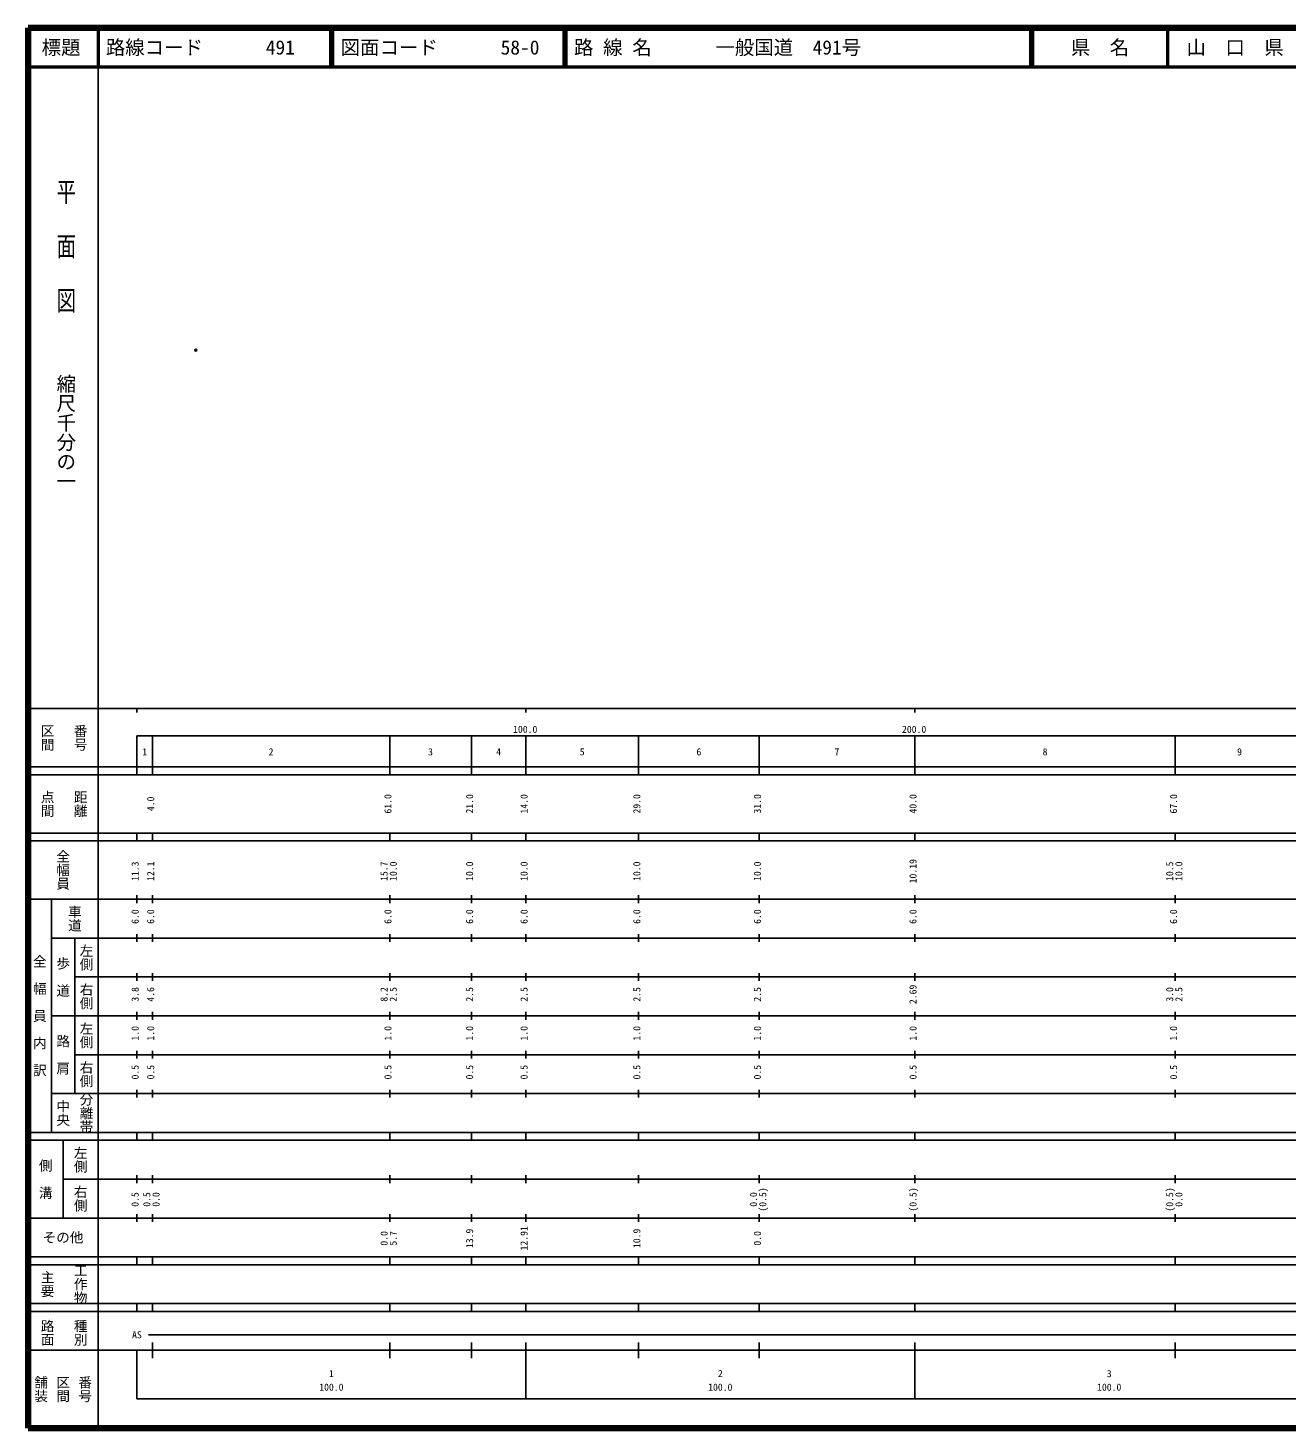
# Model space of a CAD drawing. Units: millimetres on the paper. Extents: x 40 to 680, y 20 to 380.
# Drawn here: x 40 to 363.7, y 20 to 380 of the extents above; entities that cross this region are included whole.
import ezdxf
from ezdxf.enums import TextEntityAlignment as Align

# ---------------------------------------------------------------- set-up
doc = ezdxf.new("R2010")
doc.units = ezdxf.units.MM
doc.header["$PDMODE"] = 32
doc.header["$PDSIZE"] = 0.5
doc.layers.add('M-OTRS', color=6, linetype='Continuous')
doc.layers.add('M-TTL-TXT', color=7, linetype='Continuous')
for name, color, linetype, lineweight in [('M-TTL', 2, 'Continuous', 140), ('M-TTL-BAND', 7, 'Continuous', 25), ('M-TTL-LINE', 7, 'Continuous', 50)]:
    doc.layers.add(name, color=color, linetype=linetype, lineweight=lineweight)
doc.styles.add('@ＭＳ ゴシック', font='')
doc.styles.add('ＭＳ ゴシック', font='')
doc.styles.get('@ＭＳ ゴシック').set_extended_font_data('@MS Gothic')
doc.styles.get('ＭＳ ゴシック').set_extended_font_data('MS Gothic')

msp = doc.modelspace()

# ---------------------------------------------------------------- linework, layer by layer
at = {"layer": 'M-OTRS'}
msp.add_point((83.141, 297.17), dxfattribs=at)
at = {"layer": 'M-TTL'}
for p, q in [((40, 380), (40, 20)), ((680, 380), (40, 380)), ((40, 20), (680, 20))]:
    msp.add_line(p, q, dxfattribs=at)
at = {"layer": 'M-TTL-BAND'}
for p, q in [((58, 370), (58, 20)), ((40, 205), (579, 205)), ((68, 205), (68, 204)), ((168, 205), (168, 204)), ((268, 205), (268, 204)), ((68, 198), (579, 198)), ((68, 198), (68, 188)), ((72, 188), (72, 198)), ((133, 188), (133, 198)), ((154, 188), (154, 198)), ((168, 188), (168, 198)), ((197, 188), (197, 198)), ((228, 188), (228, 198)), ((268, 188), (268, 198)), ((335, 188), (335, 198)), ((40, 190), (579, 190)), ((40, 188), (579, 188)), ((40, 173), (579, 173)), ((68, 171), (68, 173)), ((72, 171), (72, 173)), ((133, 171), (133, 173)), ((154, 171), (154, 173)), ((168, 171), (168, 173)), ((197, 171), (197, 173)), ((228, 171), (228, 173)), ((268, 171), (268, 173)), ((335, 171), (335, 173)), ((40, 171), (579, 171)), ((40, 156), (579, 156)), ((46, 96), (46, 156)), ((68, 155), (68, 157)), ((72, 155), (72, 157)), ((133, 155), (133, 157)), ((154, 155), (154, 157)), ((168, 155), (168, 157)), ((197, 155), (197, 157)), ((228, 155), (228, 157)), ((268, 155), (268, 157)), ((335, 155), (335, 157)), ((46, 146), (579, 146)), ((52, 146), (52, 106)), ((68, 145), (68, 147)), ((72, 145), (72, 147)), ((133, 145), (133, 147)), ((154, 145), (154, 147)), ((168, 145), (168, 147)), ((197, 145), (197, 147)), ((228, 145), (228, 147)), ((268, 145), (268, 147)), ((335, 145), (335, 147)), ((68, 135), (68, 137)), ((72, 135), (72, 137)), ((133, 135), (133, 137)), ((154, 135), (154, 137)), ((168, 135), (168, 137)), ((197, 135), (197, 137)), ((228, 135), (228, 137)), ((268, 135), (268, 137)), ((335, 135), (335, 137)), ((52, 136), (579, 136)), ((46, 126), (579, 126)), ((68, 125), (68, 127)), ((72, 125), (72, 127)), ((133, 125), (133, 127)), ((154, 125), (154, 127)), ((168, 125), (168, 127)), ((197, 125), (197, 127)), ((228, 125), (228, 127)), ((268, 125), (268, 127)), ((335, 125), (335, 127)), ((52, 116), (579, 116)), ((68, 115), (68, 117)), ((72, 115), (72, 117)), ((133, 115), (133, 117)), ((154, 115), (154, 117)), ((168, 115), (168, 117)), ((197, 115), (197, 117)), ((228, 115), (228, 117)), ((268, 115), (268, 117)), ((335, 115), (335, 117)), ((46, 106), (579, 106)), ((68, 105), (68, 107)), ((72, 105), (72, 107)), ((133, 105), (133, 107)), ((154, 105), (154, 107)), ((168, 105), (168, 107)), ((197, 105), (197, 107)), ((228, 105), (228, 107)), ((268, 105), (268, 107)), ((335, 105), (335, 107)), ((40, 96), (579, 96)), ((40, 94), (579, 94)), ((49, 94), (49, 74)), ((68, 94), (68, 96)), ((72, 94), (72, 96)), ((133, 94), (133, 96)), ((154, 94), (154, 96)), ((168, 94), (168, 96)), ((197, 94), (197, 96)), ((228, 94), (228, 96)), ((268, 94), (268, 96)), ((335, 94), (335, 96)), ((49, 84), (579, 84)), ((68, 83), (68, 85)), ((72, 83), (72, 85)), ((133, 83), (133, 85)), ((154, 83), (154, 85)), ((168, 83), (168, 85)), ((197, 83), (197, 85)), ((228, 83), (228, 85)), ((268, 83), (268, 85)), ((335, 83), (335, 85)), ((40, 74), (579, 74)), ((68, 73), (68, 75)), ((72, 73), (72, 75)), ((133, 73), (133, 75)), ((154, 73), (154, 75)), ((168, 73), (168, 75)), ((197, 73), (197, 75)), ((228, 73), (228, 75)), ((268, 73), (268, 75)), ((335, 73), (335, 75)), ((40, 64), (579, 64)), ((40, 62), (579, 62)), ((68, 62), (68, 64)), ((72, 62), (72, 64)), ((133, 62), (133, 64)), ((154, 62), (154, 64)), ((168, 62), (168, 64)), ((197, 62), (197, 64)), ((228, 62), (228, 64)), ((268, 62), (268, 64)), ((335, 62), (335, 64)), ((40, 52), (579, 52)), ((68, 50), (68, 52)), ((72, 50), (72, 52)), ((133, 50), (133, 52)), ((154, 50), (154, 52)), ((168, 50), (168, 52)), ((197, 50), (197, 52)), ((228, 50), (228, 52)), ((268, 50), (268, 52)), ((335, 50), (335, 52)), ((40, 50), (579, 50)), ((71, 44), (521, 44)), ((40, 40), (579, 40)), ((68, 40), (68, 27.5)), ((72, 38), (72, 42)), ((133, 38), (133, 42)), ((154, 38), (154, 42)), ((168, 27.5), (168, 42)), ((197, 38), (197, 42)), ((228, 38), (228, 42)), ((268, 27.5), (268, 42)), ((335, 38), (335, 42)), ((68, 27.5), (579, 27.5))]:
    msp.add_line(p, q, dxfattribs=at)
at = {"layer": 'M-TTL-LINE'}
for p, q in [((58, 380), (58, 370)), ((117.75, 380), (117.75, 370)), ((118.25, 380), (118.25, 370)), ((177.75, 380), (177.75, 370)), ((178.25, 380), (178.25, 370)), ((297.75, 380), (297.75, 370)), ((298.25, 380), (298.25, 370)), ((333, 380), (333, 370)), ((40, 370), (680, 370))]:
    msp.add_line(p, q, dxfattribs=at)

# ---------------------------------------------------------------- texts
at = {"layer": 'M-TTL-BAND', "style": '@ＭＳ ゴシック', "width": 1.4}
msp.add_text('平  面  図', height=3.666, rotation=270, dxfattribs=at).set_placement((49.777, 306.475), align=Align.MIDDLE_RIGHT)
at = {"layer": 'M-TTL-BAND', "style": '@ＭＳ ゴシック'}
msp.add_text('縮尺千分の一', height=3.666, rotation=270, dxfattribs=at).set_placement((49.777, 261.03), align=Align.MIDDLE_RIGHT)
for s, p in [('区間', (45, 197.5)), ('番号', (53.5, 197.5)), ('点間', (45, 180.5)), ('距離', (53.5, 180.5)), ('全幅員', (49, 163.5)), ('車道', (52, 151)), ('左側', (55, 141)), ('全\u3000幅\u3000員\u3000内\u3000訳', (43, 126)), ('歩\u3000道', (49, 136)), ('右側', (55, 131)), ('左側', (55, 121)), ('路\u3000肩', (49, 116)), ('右側', (55, 111)), ('分離帯', (55, 101)), ('中央', (49, 101)), ('左側', (53.5, 89)), ('側\u3000溝', (44.5, 84)), ('右側', (53.5, 79)), ('工作物', (53.5, 57)), ('主要', (45, 57)), ('路面', (45, 44.5)), ('種別', (53.5, 44.5)), ('舗装', (43.333, 30)), ('区間', (49, 30)), ('番号', (54.667, 30))]:
    msp.add_text(s, height=2.566, rotation=270, dxfattribs=at).set_placement(p, align=Align.MIDDLE_CENTER)
at = {"layer": 'M-TTL-BAND', "style": 'ＭＳ ゴシック'}
for s, p in [('100.0', (167.844, 198.195)), ('200.0', (267.844, 198.195)), ('1', (70, 192.405)), ('2', (102.5, 192.405)), ('3', (143.5, 192.405)), ('4', (161, 192.405)), ('5', (182.5, 192.405)), ('6', (212.5, 192.405)), ('7', (248, 192.405)), ('8', (301.5, 192.405)), ('9', (351.5, 192.405)), ('AS', (68, 42.5)), ('1', (118, 32.523)), ('2', (218, 32.523)), ('3', (318, 32.523)), ('100.0', (118, 29.033)), ('100.0', (218, 29.033)), ('100.0', (318, 29.033))]:
    msp.add_text(s, height=1.833, dxfattribs=at).set_placement(p, align=Align.BOTTOM_CENTER)
for s, p in [('4.0', (73, 180.5)), ('61.0', (134, 180.5)), ('21.0', (155, 180.5)), ('14.0', (169, 180.5)), ('29.0', (198, 180.5)), ('31.0', (229, 180.5)), ('40.0', (269, 180.5)), ('67.0', (336, 180.5)), ('10.19', (269, 163.174)), ('11.3', (69, 163.174)), ('12.1', (73, 163.174)), ('15.7', (133, 163.174)), ('10.0', (135.37, 163.174)), ('10.0', (155, 163.174)), ('10.0', (169, 163.174)), ('10.0', (198, 163.174)), ('10.0', (229, 163.174)), ('10.5', (335, 163.174)), ('10.0', (337.37, 163.174)), ('6.0', (69, 151.5)), ('6.0', (73, 151.5)), ('6.0', (134, 151.5)), ('6.0', (155, 151.5)), ('6.0', (169, 151.5)), ('6.0', (198, 151.5)), ('6.0', (229, 151.5)), ('6.0', (269, 151.5)), ('6.0', (336, 151.5)), ('3.8', (69, 131.5)), ('4.6', (73, 131.5)), ('8.2', (133, 131.5)), ('2.5', (135.37, 131.5)), ('2.5', (155, 131.5)), ('2.5', (169, 131.5)), ('2.5', (198, 131.5)), ('2.5', (229, 131.5)), ('2.69', (269, 131.5)), ('3.0', (335, 131.5)), ('2.5', (337.37, 131.5)), ('1.0', (69, 121.5)), ('1.0', (73, 121.5)), ('1.0', (134, 121.5)), ('1.0', (155, 121.5)), ('1.0', (169, 121.5)), ('1.0', (198, 121.5)), ('1.0', (229, 121.5)), ('1.0', (269, 121.5)), ('1.0', (336, 121.5)), ('0.5', (69, 111.5)), ('0.5', (73, 111.5)), ('0.5', (134, 111.5)), ('0.5', (155, 111.5)), ('0.5', (169, 111.5)), ('0.5', (198, 111.5)), ('0.5', (229, 111.5)), ('0.5', (269, 111.5)), ('0.5', (336, 111.5)), ('0.5', (69, 78.764)), ('0.5', (72, 78.764)), ('0.0', (74.37, 78.764)), ('0.0', (228, 78.764)), ('(0.5)', (230.37, 78.764)), ('(0.5)', (269, 78.764)), ('(0.5)', (335, 78.764)), ('0.0', (337.37, 78.764)), ('0.0', (133, 68.764)), ('5.7', (135.37, 68.764)), ('13.9', (155, 68.764)), ('12.91', (169, 68.764)), ('10.9', (198, 68.764)), ('0.0', (229, 68.764))]:
    msp.add_text(s, height=1.833, rotation=90, dxfattribs=at).set_placement(p, align=Align.BOTTOM_CENTER)
msp.add_text('その他', height=2.566, dxfattribs=at).set_placement((49, 69), align=Align.MIDDLE_CENTER)
at = {"layer": 'M-TTL-TXT', "style": 'ＭＳ ゴシック'}
for s, p in [('標題', (48.5, 375)), ('県\u3000名', (315.625, 375)), ('山\u3000口\u3000県', (350.375, 375))]:
    msp.add_text(s, height=3.666, dxfattribs=at).set_placement(p, align=Align.MIDDLE_CENTER)
for s, p in [('路線コード', (60, 375)), ('491', (101.142, 375)), ('図面コード', (120.38, 375)), ('58-0', (161.521, 375)), ('路 線 名', (180.38, 375)), ('一般国道\u3000491号', (216.734, 375))]:
    msp.add_text(s, height=3.666, dxfattribs=at).set_placement(p, align=Align.MIDDLE_LEFT)

doc.saveas('drawing.dxf')
